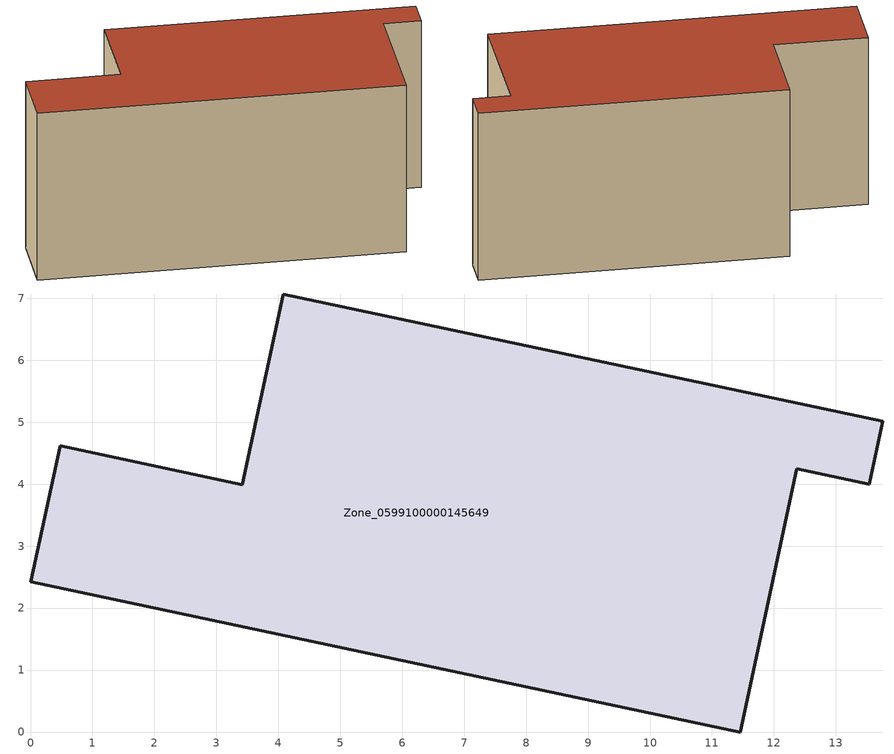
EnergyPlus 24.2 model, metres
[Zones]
Zone_0599100000145649
 floor ground (C_G): 11.46,0 0,2.43 0.48,4.62 3.42,3.99 4.08,7.07 13.76,5.02 13.54,4 12.37,4.25 z0
 wall outside (C_F): 3.42,3.99 0.48,4.62 0,2.43 11.46,0 12.37,4.25 13.54,4 13.76,5.02 4.08,7.07 3.42,3.99 z0:5.84
 roof outside (C_R): 13.76,5.02 4.08,7.07 3.42,3.99 0.48,4.62 0,2.43 11.46,0 12.37,4.25 13.54,4 z5.84
[BUILDING]
Pand.0599100000145649: North Axis=0; Terrain=City; Loads Convergence Tolerance Value=0.04; Temperature Convergence Tolerance Value=0.4; Solar Distribution=FullExterior; Maximum Number of Warmup Days=25; Minimum Number of Warmup Days=1
[Site:Location]
Rotterdam.The.Hague.AP_ZH_NLD Design_Conditions: Latitude=51.96; Longitude=4.45; Time Zone=1; Elevation=-4.5
[SITE:GROUNDTEMPERATURE:BUILDINGSURFACE]
18, 18, 18, 18, 18, 18, 18, 18, 18, 18, 18, 18
[MATERIAL] Thermal Absorptance=0.9; Solar Absorptance=0.7; Visible Absorptance=0.7
Name | Roughness | Thickness | Conductivity | Density | Specific Heat
G.TI.1975-1991 | MediumSmooth | 0.15 | 0.288461 | 540 | 1210
F.TI.1975-1991 | Rough | 0.3 | 0.230769 | 1920 | 840
R.TI.1975-1991 | MediumRough | 0.2 | 0.153846 | 1500 | 1000
[CONSTRUCTION]
C_G: G.TI.1975-1991
C_F: F.TI.1975-1991
C_R: R.TI.1975-1991
[ZONE]
Zone_0599100000145649: Type=1; Multiplier=1; Ceiling Height=Autocalculate; Volume=Autocalculate; Floor Area=autocalculate; Part of Total Floor Area=Yes
[ZONEINFILTRATION:DESIGNFLOWRATE]
Infil_Zone_0599100000145649: Zone or ZoneList or Space or SpaceList=Zone_0599100000145649; Schedule=AlwaysOn; Design Flow Rate Calculation Method=Flow/Area; Flow Rate per Floor Area=0.003; Constant Term Coefficient=1; Temperature Term Coefficient=0; Velocity Term Coefficient=0; Velocity Squared Term Coefficient=0
[HVACTEMPLATE:ZONE:IDEALLOADSAIRSYSTEM]
Zone_0599100000145649: Maximum Heating Supply Air Temperature=50; Minimum Cooling Supply Air Temperature=13; Maximum Heating Supply Air Humidity Ratio=0.0156; Minimum Cooling Supply Air Humidity Ratio=0.0077; Heating Limit=NoLimit; Cooling Limit=NoLimit; Dehumidification Control Type=ConstantSensibleHeatRatio; Cooling Sensible Heat Ratio=0.7; Dehumidification Setpoint=60; Humidification Control Type=None; Humidification Setpoint=30; Outdoor Air Method=None; Outdoor Air Flow Rate per Person=0.00944; Outdoor Air Flow Rate per Zone Floor Area=0; Outdoor Air Flow Rate per Zone=0; Demand Controlled Ventilation Type=None; Outdoor Air Economizer Type=NoEconomizer; Heat Recovery Type=None; Sensible Heat Recovery Effectiveness=0.7; Latent Heat Recovery Effectiveness=0.65
[ZONECONTROL:THERMOSTAT]
ThermostatControl_Zone_0599100000145649: Zone or ZoneList=Zone_0599100000145649; Control Type Schedule=DualSetpointControlType; Control 1=Thermostat_Zone_0599100000145649; Temperature Difference Between Cutout And Setpoint=0
[THERMOSTATSETPOINT:DUALSETPOINT]
Thermostat_Zone_0599100000145649: Heating Setpoint Temperature Schedule=HeatingSetpoint_Zone_0599100000145649; Cooling Setpoint Temperature Schedule=CoolingSetpoint_Zone_0599100000145649
[SCHEDULE:COMPACT]
HeatingSetpoint_Zone_0599100000145649: Through: 12/31, For: AllDays, Until: 24:00, 21
CoolingSetpoint_Zone_0599100000145649: Through: 12/31, For: AllDays, Until: 24:00, 24
DualSetpointControlType: Through: 12/31, For: AllDays, Until: 24:00, 4
AlwaysOn: Through: 12/31, For: AllDays, Until: 24:00, 1
